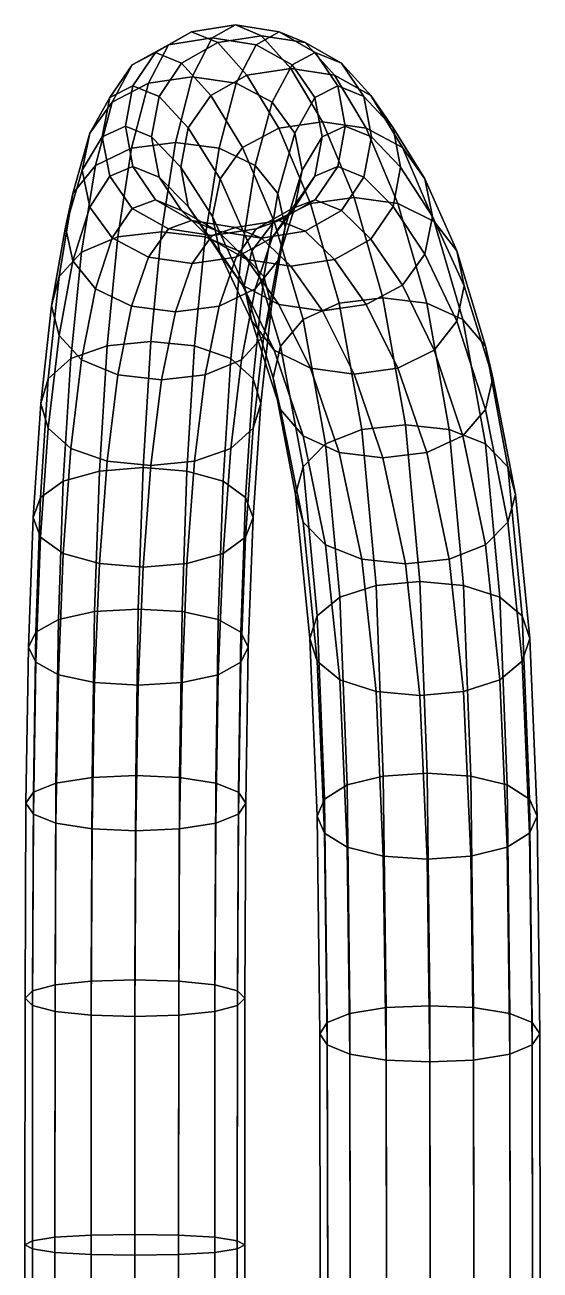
# Model space of a CAD drawing. Extents: x -10606 to 81047, y -69897 to 84397.
# Drawn here: x -3713 to 6756, y 59078 to 84397 of the extents above; entities that cross this region are included whole.
import ezdxf

# ---------------------------------------------------------------- set-up
doc = ezdxf.new("R2010")
doc.units = 0

msp = doc.modelspace()

# ---------------------------------------------------------------- linework, layer by layer
for points in [[(-794.552002, 83994.632813, 28242.183594), (-325.802032, 84256.90625, 24806.632813), (562.869812, 84397.296875, 24810.777344), (94.119827, 84131.554688, 28269.068359)], [(-325.802032, 84256.90625, 24806.632813), (205.447952, 84037.71875, 21376.818359), (1094.119751, 84177.992188, 21358.835938), (562.869812, 84397.296875, 24810.777344)], [(94.119827, 84131.554688, 28269.068359), (562.869812, 84397.296875, 24810.777344), (1451.541626, 84256.90625, 24806.632813), (982.791687, 83994.632813, 28242.183594)], [(562.869812, 84397.296875, 24810.777344), (1094.119751, 84177.992188, 21358.835938), (1982.791626, 84037.71875, 21376.818359), (1451.541626, 84256.90625, 24806.632813)], [(-1530.880127, 83583.882813, 28161.527344), (-1062.130127, 83835.734375, 24794.195313), (-325.802032, 84256.90625, 24806.632813), (-794.552002, 83994.632813, 28242.183594)], [(-1200.802002, 83212.445313, 31583.992188), (-794.552002, 83994.632813, 28242.183594), (94.119827, 84131.554688, 28269.068359), (-312.130188, 83341.8125, 31633.558594)], [(-1062.130127, 83835.734375, 24794.195313), (-530.880127, 83616.898438, 21430.769531), (205.447952, 84037.71875, 21376.818359), (-325.802032, 84256.90625, 24806.632813)], [(-312.130188, 83341.8125, 31633.558594), (94.119827, 84131.554688, 28269.068359), (982.791687, 83994.632813, 28242.183594), (576.541687, 83212.453125, 31583.992188)], [(205.447952, 84037.71875, 21376.818359), (799.197937, 83375.53125, 18052.216797), (1687.869751, 83512.578125, 18013.386719), (1094.119751, 84177.992188, 21358.835938)], [(982.791687, 83994.632813, 28242.183594), (1451.541626, 84256.90625, 24806.632813), (2187.869873, 83835.734375, 24794.195313), (1719.119873, 83583.882813, 28161.527344)], [(1094.119751, 84177.992188, 21358.835938), (1687.869751, 83512.578125, 18013.386719), (2576.541504, 83375.53125, 18052.216797), (1982.791626, 84037.71875, 21376.818359)], [(1451.541626, 84256.90625, 24806.632813), (1982.791626, 84037.71875, 21376.818359), (2719.119629, 83616.898438, 21430.769531), (2187.869873, 83835.734375, 24794.195313)], [(-1987.911377, 82922.117188, 28031.582031), (-1519.161377, 83157.179688, 24774.158203), (-1062.130127, 83835.734375, 24794.195313), (-1530.880127, 83583.882813, 28161.527344)], [(-1937.130127, 82824.34375, 31435.296875), (-1530.880127, 83583.882813, 28161.527344), (-794.552002, 83994.632813, 28242.183594), (-1200.802002, 83212.445313, 31583.992188)], [(-1519.161377, 83157.179688, 24774.158203), (-987.911438, 82938.90625, 21517.6875), (-530.880127, 83616.898438, 21430.769531), (-1062.130127, 83835.734375, 24794.195313)], [(-530.880127, 83616.898438, 21430.769531), (62.869843, 82964.375, 18168.708984), (799.197937, 83375.53125, 18052.216797), (205.447952, 84037.71875, 21376.818359)], [(576.541687, 83212.453125, 31583.992188), (982.791687, 83994.632813, 28242.183594), (1719.119873, 83583.882813, 28161.527344), (1312.869873, 82824.351563, 31435.296875)], [(2176.151123, 82922.117188, 28031.582031), (1719.119873, 83583.882813, 28161.527344), (2187.869873, 83835.734375, 24794.195313), (2644.901123, 83157.179688, 24774.158203)], [(1982.791626, 84037.71875, 21376.818359), (2576.541504, 83375.53125, 18052.216797), (3312.869629, 82964.375, 18168.708984), (2719.119629, 83616.898438, 21430.769531)], [(2644.901123, 83157.179688, 24774.158203), (2187.869873, 83835.734375, 24794.195313), (2719.119629, 83616.898438, 21430.769531), (3176.150879, 82938.90625, 21517.6875)], [(-2394.161377, 82199.070313, 31195.732422), (-1987.911377, 82922.117188, 28031.582031), (-1530.880127, 83583.882813, 28161.527344), (-1937.130127, 82824.34375, 31435.296875)], [(-987.911438, 82938.90625, 21517.6875), (-394.161438, 82301.960938, 18356.386719), (62.869843, 82964.375, 18168.708984), (-530.880127, 83616.898438, 21430.769531)], [(1769.901123, 82199.078125, 31195.732422), (1312.869873, 82824.351563, 31435.296875), (1719.119873, 83583.882813, 28161.527344), (2176.151123, 82922.117188, 28031.582031)], [(3176.150879, 82938.90625, 21517.6875), (2719.119629, 83616.898438, 21430.769531), (3312.869629, 82964.375, 18168.708984), (3769.900879, 82301.960938, 18356.386719)], [(-1544.552002, 81890.804688, 34738.515625), (-1200.802002, 83212.445313, 31583.992188), (-312.130188, 83341.8125, 31633.558594), (-655.880188, 82008.375, 34809.996094)], [(-655.880188, 82008.375, 34809.996094), (-312.130188, 83341.8125, 31633.558594), (576.541687, 83212.453125, 31583.992188), (232.791656, 81890.8125, 34738.519531)], [(62.869843, 82964.375, 18168.708984), (708.703186, 81901.421875, 15088.492188), (1445.03125, 82294.75, 14914.916992), (799.197937, 83375.53125, 18052.216797)], [(799.197937, 83375.53125, 18052.216797), (1445.03125, 82294.75, 14914.916992), (2333.703125, 82425.859375, 14857.058594), (1687.869751, 83512.578125, 18013.386719)], [(1687.869751, 83512.578125, 18013.386719), (2333.703125, 82425.859375, 14857.058594), (3222.375, 82294.75, 14914.916992), (2576.541504, 83375.53125, 18052.216797)], [(2576.541504, 83375.53125, 18052.216797), (3222.375, 82294.75, 14914.916992), (3958.703125, 81901.421875, 15088.492188), (3312.869629, 82964.375, 18168.708984)], [(-2280.880127, 81538.09375, 34524.085938), (-1937.130127, 82824.34375, 31435.296875), (-1200.802002, 83212.445313, 31583.992188), (-1544.552002, 81890.804688, 34738.515625)], [(-2140.255127, 82123.429688, 27874.751953), (-1671.505127, 82338.226563, 24749.976563), (-1519.161377, 83157.179688, 24774.158203), (-1987.911377, 82922.117188, 28031.582031)], [(-1671.505127, 82338.226563, 24749.976563), (-1140.255127, 82120.640625, 21622.587891), (-987.911438, 82938.90625, 21517.6875), (-1519.161377, 83157.179688, 24774.158203)], [(232.791656, 81890.8125, 34738.519531), (576.541687, 83212.453125, 31583.992188), (1312.869873, 82824.351563, 31435.296875), (969.119812, 81538.101563, 34524.085938)], [(2328.494873, 82123.429688, 27874.751953), (2176.151123, 82922.117188, 28031.582031), (2644.901123, 83157.179688, 24774.158203), (2797.244873, 82338.226563, 24749.976563)], [(2797.244873, 82338.226563, 24749.976563), (2644.901123, 83157.179688, 24774.158203), (3176.150879, 82938.90625, 21517.6875), (3328.494629, 82120.648438, 21622.587891)], [(-2737.911377, 80969.84375, 34178.613281), (-2394.161377, 82199.070313, 31195.732422), (-1937.130127, 82824.34375, 31435.296875), (-2280.880127, 81538.09375, 34524.085938)], [(-2546.505127, 81444.4375, 30906.603516), (-2140.255127, 82123.429688, 27874.751953), (-1987.911377, 82922.117188, 28031.582031), (-2394.161377, 82199.070313, 31195.732422)], [(-1140.255127, 82120.640625, 21622.587891), (-546.505188, 81502.492188, 18582.894531), (-394.161438, 82301.960938, 18356.386719), (-987.911438, 82938.90625, 21517.6875)], [(-394.161438, 82301.960938, 18356.386719), (251.671906, 81267.734375, 15368.138672), (708.703186, 81901.421875, 15088.492188), (62.869843, 82964.375, 18168.708984)], [(1426.151123, 80969.851563, 34178.613281), (969.119812, 81538.101563, 34524.085938), (1312.869873, 82824.351563, 31435.296875), (1769.901123, 82199.078125, 31195.732422)], [(1922.244873, 81444.4375, 30906.603516), (1769.901123, 82199.078125, 31195.732422), (2176.151123, 82922.117188, 28031.582031), (2328.494873, 82123.429688, 27874.751953)], [(3328.494629, 82120.648438, 21622.587891), (3176.150879, 82938.90625, 21517.6875), (3769.900879, 82301.960938, 18356.386719), (3922.244629, 81502.492188, 18582.894531)], [(3769.900879, 82301.960938, 18356.386719), (3312.869629, 82964.375, 18168.708984), (3958.703125, 81901.421875, 15088.492188), (4415.734375, 81267.734375, 15368.138672)], [(-1987.911377, 81324.75, 27717.919922), (-1519.161377, 81519.28125, 24725.792969), (-1671.505127, 82338.226563, 24749.976563), (-2140.255127, 82123.429688, 27874.751953)], [(-1519.161377, 81519.28125, 24725.792969), (-987.911438, 81302.382813, 21727.490234), (-1140.255127, 82120.640625, 21622.587891), (-1671.505127, 82338.226563, 24749.976563)], [(-546.505188, 81502.492188, 18582.894531), (99.328156, 80502.9375, 15705.643555), (251.671906, 81267.734375, 15368.138672), (-394.161438, 82301.960938, 18356.386719)], [(708.703186, 81901.421875, 15088.492188), (1354.536499, 80396.429688, 12202.636719), (2090.864502, 80763.710938, 11977.444336), (1445.03125, 82294.75, 14914.916992)], [(1445.03125, 82294.75, 14914.916992), (2090.864502, 80763.710938, 11977.444336), (2979.536377, 80886.140625, 11902.379883), (2333.703125, 82425.859375, 14857.058594)], [(2176.151123, 81324.75, 27717.919922), (2328.494873, 82123.429688, 27874.751953), (2797.244873, 82338.226563, 24749.976563), (2644.901123, 81519.28125, 24725.792969)], [(2333.703125, 82425.859375, 14857.058594), (2979.536377, 80886.140625, 11902.379883), (3868.208252, 80763.710938, 11977.444336), (3222.375, 82294.75, 14914.916992)], [(2644.901123, 81519.28125, 24725.792969), (2797.244873, 82338.226563, 24749.976563), (3328.494629, 82120.648438, 21622.587891), (3176.150879, 81302.382813, 21727.490234)], [(3222.375, 82294.75, 14914.916992), (3868.208252, 80763.710938, 11977.444336), (4604.536621, 80396.429688, 12202.636719), (3958.703125, 81901.421875, 15088.492188)], [(3922.244629, 81502.492188, 18582.894531), (3769.900879, 82301.960938, 18356.386719), (4415.734375, 81267.734375, 15368.138672), (4568.078125, 80502.9375, 15705.643555)], [(-2890.255127, 80284.023438, 33761.664063), (-2546.505127, 81444.4375, 30906.603516), (-2394.161377, 82199.070313, 31195.732422), (-2737.911377, 80969.84375, 34178.613281)], [(-2394.161377, 80689.804688, 30617.474609), (-1987.911377, 81324.75, 27717.919922), (-2140.255127, 82123.429688, 27874.751953), (-2546.505127, 81444.4375, 30906.603516)], [(-987.911438, 81302.382813, 21727.490234), (-394.161438, 80703.03125, 18809.404297), (-546.505188, 81502.492188, 18582.894531), (-1140.255127, 82120.640625, 21622.587891)], [(1578.494751, 80284.03125, 33761.664063), (1426.151123, 80969.851563, 34178.613281), (1769.901123, 82199.078125, 31195.732422), (1922.244873, 81444.4375, 30906.603516)], [(1769.901123, 80689.804688, 30617.474609), (1922.244873, 81444.4375, 30906.603516), (2328.494873, 82123.429688, 27874.751953), (2176.151123, 81324.75, 27717.919922)], [(3176.150879, 81302.382813, 21727.490234), (3328.494629, 82120.648438, 21622.587891), (3922.244629, 81502.492188, 18582.894531), (3769.900879, 80703.03125, 18809.404297)], [(-2562.130127, 79777.960938, 37360.640625), (-2280.880127, 81538.09375, 34524.085938), (-1544.552002, 81890.804688, 34738.515625), (-1825.802124, 80085.828125, 37635.9375)], [(-1825.802124, 80085.828125, 37635.9375), (-1544.552002, 81890.804688, 34738.515625), (-655.880188, 82008.375, 34809.996094), (-937.130249, 80188.453125, 37727.703125)], [(-937.130249, 80188.453125, 37727.703125), (-655.880188, 82008.375, 34809.996094), (232.791656, 81890.8125, 34738.519531), (-48.458355, 80085.828125, 37635.9375)], [(-48.458355, 80085.828125, 37635.9375), (232.791656, 81890.8125, 34738.519531), (969.119812, 81538.101563, 34524.085938), (687.869812, 79777.96875, 37360.640625)], [(251.671906, 81267.734375, 15368.138672), (897.505249, 79804.695313, 12565.447266), (1354.536499, 80396.429688, 12202.636719), (708.703186, 81901.421875, 15088.492188)], [(4415.734375, 81267.734375, 15368.138672), (3958.703125, 81901.421875, 15088.492188), (4604.536621, 80396.429688, 12202.636719), (5061.567871, 79804.695313, 12565.447266)], [(-3019.161377, 79281.960938, 36917.105469), (-2737.911377, 80969.84375, 34178.613281), (-2280.880127, 81538.09375, 34524.085938), (-2562.130127, 79777.960938, 37360.640625)], [(1144.901001, 79281.96875, 36917.105469), (687.869812, 79777.96875, 37360.640625), (969.119812, 81538.101563, 34524.085938), (1426.151123, 80969.851563, 34178.613281)], [(-2737.911377, 79598.210938, 33344.714844), (-2394.161377, 80689.804688, 30617.474609), (-2546.505127, 81444.4375, 30906.603516), (-2890.255127, 80284.023438, 33761.664063)], [(-1937.130127, 80064.53125, 30377.910156), (-1530.880127, 80662.984375, 27587.974609), (-1987.911377, 81324.75, 27717.919922), (-2394.161377, 80689.804688, 30617.474609)], [(-1530.880127, 80662.984375, 27587.974609), (-1062.130127, 80840.726563, 24705.757813), (-1519.161377, 81519.28125, 24725.792969), (-1987.911377, 81324.75, 27717.919922)], [(-1062.130127, 80840.726563, 24705.757813), (-530.880127, 80624.390625, 21814.408203), (-987.911438, 81302.382813, 21727.490234), (-1519.161377, 81519.28125, 24725.792969)], [(-530.880127, 80624.390625, 21814.408203), (62.869843, 80040.617188, 18997.082031), (-394.161438, 80703.03125, 18809.404297), (-987.911438, 81302.382813, 21727.490234)], [(-394.161438, 80703.03125, 18809.404297), (251.671906, 79738.140625, 16043.148438), (99.328156, 80502.9375, 15705.643555), (-546.505188, 81502.492188, 18582.894531)], [(1312.869751, 80064.53125, 30377.910156), (1769.901123, 80689.804688, 30617.474609), (2176.151123, 81324.75, 27717.919922), (1719.119751, 80662.984375, 27587.974609)], [(1426.151001, 79598.210938, 33344.710938), (1578.494751, 80284.03125, 33761.664063), (1922.244873, 81444.4375, 30906.603516), (1769.901123, 80689.804688, 30617.474609)], [(1719.119751, 80662.984375, 27587.974609), (2176.151123, 81324.75, 27717.919922), (2644.901123, 81519.28125, 24725.792969), (2187.869873, 80840.726563, 24705.757813)], [(2187.869873, 80840.726563, 24705.757813), (2644.901123, 81519.28125, 24725.792969), (3176.150879, 81302.382813, 21727.490234), (2719.119629, 80624.390625, 21814.408203)], [(2719.119629, 80624.390625, 21814.408203), (3176.150879, 81302.382813, 21727.490234), (3769.900879, 80703.03125, 18809.404297), (3312.869629, 80040.617188, 18997.082031)], [(3769.900879, 80703.03125, 18809.404297), (3922.244629, 81502.492188, 18582.894531), (4568.078125, 80502.9375, 15705.643555), (4415.734375, 79738.140625, 16043.148438)], [(99.328156, 80502.9375, 15705.643555), (745.161499, 79090.53125, 13003.321289), (897.505249, 79804.695313, 12565.447266), (251.671906, 81267.734375, 15368.138672)], [(4568.078125, 80502.9375, 15705.643555), (4415.734375, 81267.734375, 15368.138672), (5061.567871, 79804.695313, 12565.447266), (5213.911621, 79090.53125, 13003.321289)], [(-3171.505127, 78683.34375, 36381.804688), (-2890.255127, 80284.023438, 33761.664063), (-2737.911377, 80969.84375, 34178.613281), (-3019.161377, 79281.960938, 36917.105469)], [(-1530.880127, 80662.984375, 27587.974609), (-794.552002, 80252.226563, 27507.318359), (-325.802032, 80419.554688, 24693.320313), (-1062.130127, 80840.726563, 24705.757813)], [(-1062.130127, 80840.726563, 24705.757813), (-325.802032, 80419.554688, 24693.320313), (205.447952, 80203.570313, 21868.357422), (-530.880127, 80624.390625, 21814.408203)], [(982.791626, 80252.226563, 27507.318359), (1719.119751, 80662.984375, 27587.974609), (2187.869873, 80840.726563, 24705.757813), (1451.541626, 80419.554688, 24693.320313)], [(1297.244751, 78683.34375, 36381.804688), (1144.901001, 79281.96875, 36917.105469), (1426.151123, 80969.851563, 34178.613281), (1578.494751, 80284.03125, 33761.664063)], [(1451.541626, 80419.554688, 24693.320313), (2187.869873, 80840.726563, 24705.757813), (2719.119629, 80624.390625, 21814.408203), (1982.791626, 80203.570313, 21868.357422)], [(2090.864502, 80763.710938, 11977.444336), (2674.197998, 78736.695313, 9234.935547), (3562.869873, 78847.585938, 9144.356445), (2979.536377, 80886.140625, 11902.379883)], [(2979.536377, 80886.140625, 11902.379883), (3562.869873, 78847.585938, 9144.356445), (4451.541504, 78736.695313, 9234.935547), (3868.208252, 80763.710938, 11977.444336)], [(-2280.880127, 79029.960938, 32999.238281), (-1937.130127, 80064.53125, 30377.910156), (-2394.161377, 80689.804688, 30617.474609), (-2737.911377, 79598.210938, 33344.714844)], [(-1937.130127, 80064.53125, 30377.910156), (-1200.802002, 79676.429688, 30229.214844), (-794.552002, 80252.226563, 27507.318359), (-1530.880127, 80662.984375, 27587.974609)], [(-530.880127, 80624.390625, 21814.408203), (205.447952, 80203.570313, 21868.357422), (799.197937, 79629.46875, 19113.574219), (62.869843, 80040.617188, 18997.082031)], [(62.869843, 80040.617188, 18997.082031), (708.703186, 79104.453125, 16322.794922), (251.671906, 79738.140625, 16043.148438), (-394.161438, 80703.03125, 18809.404297)], [(576.541626, 79676.429688, 30229.214844), (1312.869751, 80064.53125, 30377.910156), (1719.119751, 80662.984375, 27587.974609), (982.791626, 80252.226563, 27507.318359)], [(969.119751, 79029.960938, 32999.238281), (1426.151001, 79598.210938, 33344.710938), (1769.901123, 80689.804688, 30617.474609), (1312.869751, 80064.53125, 30377.910156)], [(1354.536499, 80396.429688, 12202.636719), (1937.869751, 78404.015625, 9506.674805), (2674.197998, 78736.695313, 9234.935547), (2090.864502, 80763.710938, 11977.444336)], [(1982.791626, 80203.570313, 21868.357422), (2719.119629, 80624.390625, 21814.408203), (3312.869629, 80040.617188, 18997.082031), (2576.541504, 79629.46875, 19113.574219)], [(3312.869629, 80040.617188, 18997.082031), (3769.900879, 80703.03125, 18809.404297), (4415.734375, 79738.140625, 16043.148438), (3958.703125, 79104.453125, 16322.794922)], [(3868.208252, 80763.710938, 11977.444336), (4451.541504, 78736.695313, 9234.935547), (5187.869629, 78404.023438, 9506.674805), (4604.536621, 80396.429688, 12202.636719)], [(-3019.161377, 78084.71875, 35846.503906), (-2737.911377, 79598.210938, 33344.714844), (-2890.255127, 80284.023438, 33761.664063), (-3171.505127, 78683.34375, 36381.804688)], [(-794.552002, 80252.226563, 27507.318359), (94.119812, 80115.3125, 27480.433594), (562.869812, 80279.164063, 24689.173828), (-325.802032, 80419.554688, 24693.320313)], [(-325.802032, 80419.554688, 24693.320313), (562.869812, 80279.164063, 24689.173828), (1094.119751, 80063.296875, 21886.341797), (205.447952, 80203.570313, 21868.357422)], [(94.119812, 80115.3125, 27480.433594), (982.791626, 80252.226563, 27507.318359), (1451.541626, 80419.554688, 24693.320313), (562.869812, 80279.164063, 24689.173828)], [(251.671906, 79738.140625, 16043.148438), (897.505249, 78376.367188, 13441.196289), (745.161499, 79090.53125, 13003.321289), (99.328156, 80502.9375, 15705.643555)], [(562.869812, 80279.164063, 24689.173828), (1451.541626, 80419.554688, 24693.320313), (1982.791626, 80203.570313, 21868.357422), (1094.119751, 80063.296875, 21886.341797)], [(897.505249, 79804.695313, 12565.447266), (1480.838501, 77868.039063, 9944.476563), (1937.869751, 78404.015625, 9506.674805), (1354.536499, 80396.429688, 12202.636719)], [(1144.901001, 78084.71875, 35846.503906), (1297.244751, 78683.34375, 36381.804688), (1578.494751, 80284.03125, 33761.664063), (1426.151001, 79598.210938, 33344.710938)], [(4415.734375, 79738.140625, 16043.148438), (4568.078125, 80502.9375, 15705.643555), (5213.911621, 79090.53125, 13003.321289), (5061.567871, 78376.367188, 13441.196289)], [(5061.567871, 79804.695313, 12565.447266), (4604.536621, 80396.429688, 12202.636719), (5187.869629, 78404.023438, 9506.674805), (5644.900879, 77868.046875, 9944.475586)], [(-2780.880371, 77614.742188, 39883.75), (-2562.130127, 79777.960938, 37360.640625), (-1825.802124, 80085.828125, 37635.9375), (-2044.552124, 77872.546875, 40212.367188)], [(-2280.880127, 79029.960938, 32999.238281), (-1544.552002, 78677.25, 32784.808594), (-1200.802002, 79676.429688, 30229.214844), (-1937.130127, 80064.53125, 30377.910156)], [(-2044.552124, 77872.546875, 40212.367188), (-1825.802124, 80085.828125, 37635.9375), (-937.130249, 80188.453125, 37727.703125), (-1155.880249, 77958.484375, 40321.90625)], [(-1200.802002, 79676.429688, 30229.214844), (-312.130188, 79547.0625, 30179.648438), (94.119812, 80115.3125, 27480.433594), (-794.552002, 80252.226563, 27507.318359)], [(-1155.880249, 77958.484375, 40321.90625), (-937.130249, 80188.453125, 37727.703125), (-48.458355, 80085.828125, 37635.9375), (-267.208374, 77872.546875, 40212.367188)], [(-312.130188, 79547.0625, 30179.648438), (576.541626, 79676.429688, 30229.214844), (982.791626, 80252.226563, 27507.318359), (94.119812, 80115.3125, 27480.433594)], [(-267.208374, 77872.546875, 40212.367188), (-48.458355, 80085.828125, 37635.9375), (687.869812, 79777.96875, 37360.640625), (469.119812, 77614.742188, 39883.75)], [(62.869843, 80040.617188, 18997.082031), (799.197937, 79629.46875, 19113.574219), (1445.03125, 78711.125, 16496.369141), (708.703186, 79104.453125, 16322.794922)], [(205.447952, 80203.570313, 21868.357422), (1094.119751, 80063.296875, 21886.341797), (1687.869751, 79492.414063, 19152.404297), (799.197937, 79629.46875, 19113.574219)], [(232.791626, 78677.25, 32784.808594), (969.119751, 79029.960938, 32999.238281), (1312.869751, 80064.53125, 30377.910156), (576.541626, 79676.429688, 30229.214844)], [(1094.119751, 80063.296875, 21886.341797), (1982.791626, 80203.570313, 21868.357422), (2576.541504, 79629.46875, 19113.574219), (1687.869751, 79492.414063, 19152.404297)], [(2576.541504, 79629.46875, 19113.574219), (3312.869629, 80040.617188, 18997.082031), (3958.703125, 79104.453125, 16322.794922), (3222.375, 78711.125, 16496.369141)], [(-3237.911621, 77199.398438, 39354.3125), (-3019.161377, 79281.960938, 36917.105469), (-2562.130127, 79777.960938, 37360.640625), (-2780.880371, 77614.742188, 39883.75)], [(926.151062, 77199.398438, 39354.3125), (469.119812, 77614.742188, 39883.75), (687.869812, 79777.96875, 37360.640625), (1144.901001, 79281.96875, 36917.105469)], [(745.161499, 79090.53125, 13003.321289), (1328.494751, 77221.171875, 10472.857422), (1480.838501, 77868.039063, 9944.476563), (897.505249, 79804.695313, 12565.447266)], [(5213.911621, 79090.53125, 13003.321289), (5061.567871, 79804.695313, 12565.447266), (5644.900879, 77868.046875, 9944.475586), (5797.244629, 77221.171875, 10472.857422)], [(-2562.130127, 77588.71875, 35402.96875), (-2280.880127, 79029.960938, 32999.238281), (-2737.911377, 79598.210938, 33344.714844), (-3019.161377, 78084.71875, 35846.503906)], [(-1544.552002, 78677.25, 32784.808594), (-655.880188, 78559.679688, 32713.330078), (-312.130188, 79547.0625, 30179.648438), (-1200.802002, 79676.429688, 30229.214844)], [(-655.880188, 78559.679688, 32713.330078), (232.791626, 78677.25, 32784.808594), (576.541626, 79676.429688, 30229.214844), (-312.130188, 79547.0625, 30179.648438)], [(708.703186, 79104.453125, 16322.794922), (1354.536499, 77784.632813, 13804.006836), (897.505249, 78376.367188, 13441.196289), (251.671906, 79738.140625, 16043.148438)], [(687.869751, 77588.71875, 35402.96875), (1144.901001, 78084.71875, 35846.503906), (1426.151001, 79598.210938, 33344.710938), (969.119751, 79029.960938, 32999.238281)], [(799.197937, 79629.46875, 19113.574219), (1687.869751, 79492.414063, 19152.404297), (2333.703125, 78580.015625, 16554.226563), (1445.03125, 78711.125, 16496.369141)], [(1687.869751, 79492.414063, 19152.404297), (2576.541504, 79629.46875, 19113.574219), (3222.375, 78711.125, 16496.369141), (2333.703125, 78580.015625, 16554.226563)], [(3958.703125, 79104.453125, 16322.794922), (4415.734375, 79738.140625, 16043.148438), (5061.567871, 78376.367188, 13441.196289), (4604.536621, 77784.632813, 13804.006836)], [(-3390.255371, 76698.109375, 38715.335938), (-3171.505127, 78683.34375, 36381.804688), (-3019.161377, 79281.960938, 36917.105469), (-3237.911621, 77199.398438, 39354.3125)], [(1078.494873, 76698.117188, 38715.335938), (926.151062, 77199.398438, 39354.3125), (1144.901001, 79281.96875, 36917.105469), (1297.244751, 78683.34375, 36381.804688)], [(-2562.130127, 77588.71875, 35402.96875), (-1825.802124, 77280.851563, 35127.667969), (-1544.552002, 78677.25, 32784.808594), (-2280.880127, 79029.960938, 32999.238281)], [(-48.458363, 77280.859375, 35127.667969), (687.869751, 77588.71875, 35402.96875), (969.119751, 79029.960938, 32999.238281), (232.791626, 78677.25, 32784.808594)], [(708.703186, 79104.453125, 16322.794922), (1445.03125, 78711.125, 16496.369141), (2090.864502, 77417.351563, 14029.199219), (1354.536499, 77784.632813, 13804.006836)], [(897.505249, 78376.367188, 13441.196289), (1480.838501, 76574.304688, 11001.238281), (1328.494751, 77221.171875, 10472.857422), (745.161499, 79090.53125, 13003.321289)], [(3222.375, 78711.125, 16496.369141), (3958.703125, 79104.453125, 16322.794922), (4604.536621, 77784.632813, 13804.006836), (3868.208252, 77417.351563, 14029.199219)], [(5061.567871, 78376.367188, 13441.196289), (5213.911621, 79090.53125, 13003.321289), (5797.244629, 77221.171875, 10472.857422), (5644.900879, 76574.304688, 11001.238281)], [(2674.197998, 78736.695313, 9234.935547), (3132.53125, 76167.984375, 6682.529785), (4021.203125, 76264.367188, 6577.994629), (3562.869873, 78847.585938, 9144.356445)], [(3562.869873, 78847.585938, 9144.356445), (4021.203125, 76264.367188, 6577.994629), (4909.875, 76167.984375, 6682.529785), (4451.541504, 78736.695313, 9234.935547)], [(-3237.911621, 76196.828125, 38076.363281), (-3019.161377, 78084.71875, 35846.503906), (-3171.505127, 78683.34375, 36381.804688), (-3390.255371, 76698.109375, 38715.335938)], [(-1825.802124, 77280.851563, 35127.667969), (-937.130188, 77178.234375, 35035.902344), (-655.880188, 78559.679688, 32713.330078), (-1544.552002, 78677.25, 32784.808594)], [(-937.130188, 77178.234375, 35035.902344), (-48.458363, 77280.859375, 35127.667969), (232.791626, 78677.25, 32784.808594), (-655.880188, 78559.679688, 32713.330078)], [(926.151062, 76196.835938, 38076.363281), (1078.494873, 76698.117188, 38715.335938), (1297.244751, 78683.34375, 36381.804688), (1144.901001, 78084.71875, 35846.503906)], [(1445.03125, 78711.125, 16496.369141), (2333.703125, 78580.015625, 16554.226563), (2979.536377, 77294.921875, 14104.263672), (2090.864502, 77417.351563, 14029.199219)], [(1937.869751, 78404.015625, 9506.674805), (2396.203125, 75878.835938, 6996.135254), (3132.53125, 76167.984375, 6682.529785), (2674.197998, 78736.695313, 9234.935547)], [(2333.703125, 78580.015625, 16554.226563), (3222.375, 78711.125, 16496.369141), (3868.208252, 77417.351563, 14029.199219), (2979.536377, 77294.921875, 14104.263672)], [(4451.541504, 78736.695313, 9234.935547), (4909.875, 76167.984375, 6682.529785), (5646.203125, 75878.84375, 6996.135254), (5187.869629, 78404.023438, 9506.674805)], [(1354.536499, 77784.632813, 13804.006836), (1937.869751, 76038.328125, 11439.040039), (1480.838501, 76574.304688, 11001.238281), (897.505249, 78376.367188, 13441.196289)], [(1480.838501, 77868.039063, 9944.476563), (1939.171875, 75412.992188, 7501.388672), (2396.203125, 75878.835938, 6996.135254), (1937.869751, 78404.015625, 9506.674805)], [(4604.536621, 77784.632813, 13804.006836), (5061.567871, 78376.367188, 13441.196289), (5644.900879, 76574.304688, 11001.238281), (5187.869629, 76038.328125, 11439.040039)], [(5644.900879, 77868.046875, 9944.475586), (5187.869629, 78404.023438, 9506.674805), (5646.203125, 75878.84375, 6996.135254), (6103.234375, 75413, 7501.388672)], [(-2780.880371, 75781.484375, 37546.925781), (-2562.130127, 77588.71875, 35402.96875), (-3019.161377, 78084.71875, 35846.503906), (-3237.911621, 76196.828125, 38076.363281)], [(469.119781, 75781.484375, 37546.925781), (926.151062, 76196.835938, 38076.363281), (1144.901001, 78084.71875, 35846.503906), (687.869751, 77588.71875, 35402.96875)], [(-2937.130371, 75119.234375, 42032.203125), (-2780.880371, 77614.742188, 39883.75), (-2044.552124, 77872.546875, 40212.367188), (-2200.802246, 75326, 42403.914063)], [(-2200.802246, 75326, 42403.914063), (-2044.552124, 77872.546875, 40212.367188), (-1155.880249, 77958.484375, 40321.90625), (-1312.130249, 75394.921875, 42527.820313)], [(-1312.130249, 75394.921875, 42527.820313), (-1155.880249, 77958.484375, 40321.90625), (-267.208374, 77872.546875, 40212.367188), (-423.458374, 75326, 42403.917969)], [(-423.458374, 75326, 42403.917969), (-267.208374, 77872.546875, 40212.367188), (469.119812, 77614.742188, 39883.75), (312.869812, 75119.234375, 42032.207031)], [(1328.494751, 77221.171875, 10472.857422), (1786.828125, 74850.765625, 8111.176758), (1939.171875, 75412.992188, 7501.388672), (1480.838501, 77868.039063, 9944.476563)], [(1354.536499, 77784.632813, 13804.006836), (2090.864502, 77417.351563, 14029.199219), (2674.197998, 75705.65625, 11710.779297), (1937.869751, 76038.328125, 11439.040039)], [(3868.208252, 77417.351563, 14029.199219), (4604.536621, 77784.632813, 13804.006836), (5187.869629, 76038.328125, 11439.040039), (4451.541504, 75705.65625, 11710.779297)], [(5797.244629, 77221.171875, 10472.857422), (5644.900879, 77868.046875, 9944.475586), (6103.234375, 75413, 7501.388672), (6255.578125, 74850.773438, 8111.176758)], [(-3394.161621, 74786.117188, 41433.339844), (-3237.911621, 77199.398438, 39354.3125), (-2780.880371, 77614.742188, 39883.75), (-2937.130371, 75119.234375, 42032.203125)], [(-2780.880371, 75781.484375, 37546.925781), (-2044.552124, 75523.679688, 37218.308594), (-1825.802124, 77280.851563, 35127.667969), (-2562.130127, 77588.71875, 35402.96875)], [(-267.208344, 75523.679688, 37218.308594), (469.119781, 75781.484375, 37546.925781), (687.869751, 77588.71875, 35402.96875), (-48.458363, 77280.859375, 35127.667969)], [(769.901123, 74786.117188, 41433.34375), (312.869812, 75119.234375, 42032.207031), (469.119812, 77614.742188, 39883.75), (926.151062, 77199.398438, 39354.3125)], [(-2044.552124, 75523.679688, 37218.308594), (-1155.880249, 75437.75, 37108.769531), (-937.130188, 77178.234375, 35035.902344), (-1825.802124, 77280.851563, 35127.667969)], [(-1155.880249, 75437.75, 37108.769531), (-267.208344, 75523.679688, 37218.308594), (-48.458363, 77280.859375, 35127.667969), (-937.130188, 77178.234375, 35035.902344)], [(2090.864502, 77417.351563, 14029.199219), (2979.536377, 77294.921875, 14104.263672), (3562.869873, 75594.765625, 11801.358398), (2674.197998, 75705.65625, 11710.779297)], [(2979.536377, 77294.921875, 14104.263672), (3868.208252, 77417.351563, 14029.199219), (4451.541504, 75705.65625, 11710.779297), (3562.869873, 75594.765625, 11801.358398)], [(-3546.505371, 74384.078125, 40710.574219), (-3390.255371, 76698.109375, 38715.335938), (-3237.911621, 77199.398438, 39354.3125), (-3394.161621, 74786.117188, 41433.339844)], [(922.244873, 74384.078125, 40710.578125), (769.901123, 74786.117188, 41433.34375), (926.151062, 77199.398438, 39354.3125), (1078.494873, 76698.117188, 38715.335938)], [(1480.838501, 76574.304688, 11001.238281), (1939.171875, 74288.539063, 8720.964844), (1786.828125, 74850.765625, 8111.176758), (1328.494751, 77221.171875, 10472.857422)], [(5644.900879, 76574.304688, 11001.238281), (5797.244629, 77221.171875, 10472.857422), (6255.578125, 74850.773438, 8111.176758), (6103.234375, 74288.546875, 8720.964844)], [(-3394.161621, 73982.039063, 39987.808594), (-3237.911621, 76196.828125, 38076.363281), (-3390.255371, 76698.109375, 38715.335938), (-3546.505371, 74384.078125, 40710.574219)], [(769.901062, 73982.039063, 39987.808594), (922.244873, 74384.078125, 40710.578125), (1078.494873, 76698.117188, 38715.335938), (926.151062, 76196.835938, 38076.363281)], [(1937.869751, 76038.328125, 11439.040039), (2396.203125, 73822.695313, 9226.21875), (1939.171875, 74288.539063, 8720.964844), (1480.838501, 76574.304688, 11001.238281)], [(5187.869629, 76038.328125, 11439.040039), (5644.900879, 76574.304688, 11001.238281), (6103.234375, 74288.546875, 8720.964844), (5646.203125, 73822.703125, 9226.21875)], [(3132.53125, 76167.984375, 6682.529785), (3421.59375, 72999.304688, 4330.888672), (4310.265625, 73078.28125, 4213.92334), (4021.203125, 76264.367188, 6577.994629)], [(4021.203125, 76264.367188, 6577.994629), (4310.265625, 73078.28125, 4213.92334), (5198.9375, 72999.3125, 4330.888672), (4909.875, 76167.984375, 6682.529785)], [(-2937.130371, 73648.929688, 39388.945313), (-2780.880371, 75781.484375, 37546.925781), (-3237.911621, 76196.828125, 38076.363281), (-3394.161621, 73982.039063, 39987.808594)], [(312.869781, 73648.929688, 39388.945313), (769.901062, 73982.039063, 39987.808594), (926.151062, 76196.835938, 38076.363281), (469.119781, 75781.484375, 37546.925781)], [(1937.869751, 76038.328125, 11439.040039), (2674.197998, 75705.65625, 11710.779297), (3132.53125, 73533.554688, 9539.824219), (2396.203125, 73822.695313, 9226.21875)], [(2396.203125, 75878.835938, 6996.135254), (2685.265625, 72762.390625, 4681.783691), (3421.59375, 72999.304688, 4330.888672), (3132.53125, 76167.984375, 6682.529785)], [(4451.541504, 75705.65625, 11710.779297), (5187.869629, 76038.328125, 11439.040039), (5646.203125, 73822.703125, 9226.21875), (4909.875, 73533.554688, 9539.824219)], [(4909.875, 76167.984375, 6682.529785), (5198.9375, 72999.3125, 4330.888672), (5935.265625, 72762.398438, 4681.783691), (5646.203125, 75878.84375, 6996.135254)], [(-2937.130371, 73648.929688, 39388.945313), (-2200.802002, 73442.164063, 39017.238281), (-2044.552124, 75523.679688, 37218.308594), (-2780.880371, 75781.484375, 37546.925781)], [(-423.458344, 73442.164063, 39017.238281), (312.869781, 73648.929688, 39388.945313), (469.119781, 75781.484375, 37546.925781), (-267.208344, 75523.679688, 37218.308594)], [(1939.171875, 75412.992188, 7501.388672), (2228.234375, 72380.695313, 5247.115234), (2685.265625, 72762.390625, 4681.783691), (2396.203125, 75878.835938, 6996.135254)], [(2674.197998, 75705.65625, 11710.779297), (3562.869873, 75594.765625, 11801.358398), (4021.203125, 73437.171875, 9644.359375), (3132.53125, 73533.554688, 9539.824219)], [(3562.869873, 75594.765625, 11801.358398), (4451.541504, 75705.65625, 11710.779297), (4909.875, 73533.554688, 9539.824219), (4021.203125, 73437.171875, 9644.359375)], [(6103.234375, 75413, 7501.388672), (5646.203125, 75878.84375, 6996.135254), (5935.265625, 72762.398438, 4681.783691), (6392.296875, 72380.703125, 5247.115234)], [(-2200.802002, 73442.164063, 39017.238281), (-1312.130249, 73373.25, 38893.335938), (-1155.880249, 75437.75, 37108.769531), (-2044.552124, 75523.679688, 37218.308594)], [(-1312.130249, 73373.25, 38893.335938), (-423.458344, 73442.164063, 39017.238281), (-267.208344, 75523.679688, 37218.308594), (-1155.880249, 75437.75, 37108.769531)], [(-3033.484375, 72307.789063, 43762.207031), (-2937.130371, 75119.234375, 42032.203125), (-2200.802246, 75326, 42403.914063), (-2297.15625, 72466.234375, 44164.96875)], [(-2297.15625, 72466.234375, 44164.96875), (-2200.802246, 75326, 42403.914063), (-1312.130249, 75394.921875, 42527.820313), (-1408.484375, 72519.046875, 44299.222656)], [(-1408.484375, 72519.046875, 44299.222656), (-1312.130249, 75394.921875, 42527.820313), (-423.458374, 75326, 42403.917969), (-519.812561, 72466.234375, 44164.96875)], [(-519.812561, 72466.234375, 44164.96875), (-423.458374, 75326, 42403.917969), (312.869812, 75119.234375, 42032.207031), (216.51561, 72307.789063, 43762.207031)], [(1786.828125, 74850.765625, 8111.176758), (2075.890625, 71920.03125, 5929.411621), (2228.234375, 72380.695313, 5247.115234), (1939.171875, 75412.992188, 7501.388672)], [(6255.578125, 74850.773438, 8111.176758), (6103.234375, 75413, 7501.388672), (6392.296875, 72380.703125, 5247.115234), (6544.640625, 71920.03125, 5929.411621)], [(-3490.515625, 72052.515625, 43113.3125), (-3394.161621, 74786.117188, 41433.339844), (-2937.130371, 75119.234375, 42032.203125), (-3033.484375, 72307.789063, 43762.207031)], [(673.546875, 72052.515625, 43113.3125), (216.51561, 72307.789063, 43762.207031), (312.869812, 75119.234375, 42032.207031), (769.901123, 74786.117188, 41433.34375)], [(-3642.859375, 71744.429688, 42330.164063), (-3546.505371, 74384.078125, 40710.574219), (-3394.161621, 74786.117188, 41433.339844), (-3490.515625, 72052.515625, 43113.3125)], [(825.890625, 71744.429688, 42330.164063), (673.546875, 72052.515625, 43113.3125), (769.901123, 74786.117188, 41433.34375), (922.244873, 74384.078125, 40710.578125)], [(1939.171875, 74288.539063, 8720.964844), (2228.234375, 71459.359375, 6611.708008), (2075.890625, 71920.03125, 5929.411621), (1786.828125, 74850.765625, 8111.176758)], [(6103.234375, 74288.546875, 8720.964844), (6255.578125, 74850.773438, 8111.176758), (6544.640625, 71920.03125, 5929.411621), (6392.296875, 71459.367188, 6611.708008)], [(-3490.515625, 71436.335938, 41547.019531), (-3394.161621, 73982.039063, 39987.808594), (-3546.505371, 74384.078125, 40710.574219), (-3642.859375, 71744.429688, 42330.164063)], [(673.546875, 71436.335938, 41547.019531), (825.890625, 71744.429688, 42330.164063), (922.244873, 74384.078125, 40710.578125), (769.901062, 73982.039063, 39987.808594)], [(2396.203125, 73822.695313, 9226.21875), (2685.265625, 71077.664063, 7177.039551), (2228.234375, 71459.359375, 6611.708008), (1939.171875, 74288.539063, 8720.964844)], [(5646.203125, 73822.703125, 9226.21875), (6103.234375, 74288.546875, 8720.964844), (6392.296875, 71459.367188, 6611.708008), (5935.265625, 71077.671875, 7177.039551)], [(-3033.484375, 71181.070313, 40898.125), (-2937.130371, 73648.929688, 39388.945313), (-3394.161621, 73982.039063, 39987.808594), (-3490.515625, 71436.335938, 41547.019531)], [(216.51561, 71181.070313, 40898.125), (673.546875, 71436.335938, 41547.019531), (769.901062, 73982.039063, 39987.808594), (312.869781, 73648.929688, 39388.945313)], [(2396.203125, 73822.695313, 9226.21875), (3132.53125, 73533.554688, 9539.824219), (3421.59375, 70840.757813, 7527.935059), (2685.265625, 71077.664063, 7177.039551)], [(4909.875, 73533.554688, 9539.824219), (5646.203125, 73822.703125, 9226.21875), (5935.265625, 71077.671875, 7177.039551), (5198.9375, 70840.757813, 7527.935059)], [(-3033.484375, 71181.070313, 40898.125), (-2297.15625, 71022.625, 40495.363281), (-2200.802002, 73442.164063, 39017.238281), (-2937.130371, 73648.929688, 39388.945313)], [(-2297.15625, 71022.625, 40495.363281), (-1408.484375, 70969.804688, 40361.109375), (-1312.130249, 73373.25, 38893.335938), (-2200.802002, 73442.164063, 39017.238281)], [(-1408.484375, 70969.804688, 40361.109375), (-519.8125, 71022.625, 40495.363281), (-423.458344, 73442.164063, 39017.238281), (-1312.130249, 73373.25, 38893.335938)], [(-519.8125, 71022.625, 40495.363281), (216.51561, 71181.070313, 40898.125), (312.869781, 73648.929688, 39388.945313), (-423.458344, 73442.164063, 39017.238281)], [(3132.53125, 73533.554688, 9539.824219), (4021.203125, 73437.171875, 9644.359375), (4310.265625, 70761.789063, 7644.900391), (3421.59375, 70840.757813, 7527.935059)], [(4021.203125, 73437.171875, 9644.359375), (4909.875, 73533.554688, 9539.824219), (5198.9375, 70840.757813, 7527.935059), (4310.265625, 70761.789063, 7644.900391)], [(2685.265625, 72762.390625, 4681.783691), (2833.703125, 68943.65625, 2635.324219), (3570.03125, 69122.171875, 2252.772217), (3421.59375, 72999.304688, 4330.888672)], [(3421.59375, 72999.304688, 4330.888672), (3570.03125, 69122.171875, 2252.772217), (4458.703125, 69181.671875, 2125.254883), (4310.265625, 73078.28125, 4213.92334)], [(4310.265625, 73078.28125, 4213.92334), (4458.703125, 69181.671875, 2125.254883), (5347.375, 69122.171875, 2252.772217), (5198.9375, 72999.3125, 4330.888672)], [(5198.9375, 72999.3125, 4330.888672), (5347.375, 69122.171875, 2252.772217), (6083.703125, 68943.664063, 2635.324219), (5935.265625, 72762.398438, 4681.783691)], [(2228.234375, 72380.695313, 5247.115234), (2376.671875, 68656.0625, 3251.657715), (2833.703125, 68943.65625, 2635.324219), (2685.265625, 72762.390625, 4681.783691)], [(6392.296875, 72380.703125, 5247.115234), (5935.265625, 72762.398438, 4681.783691), (6083.703125, 68943.664063, 2635.324219), (6540.734375, 68656.0625, 3251.657715)], [(-3082.963623, 68979.015625, 45099.605469), (-3033.484375, 72307.789063, 43762.207031), (-2297.15625, 72466.234375, 44164.96875), (-2346.635498, 69093.445313, 45523.03125)], [(-2346.635498, 69093.445313, 45523.03125), (-2297.15625, 72466.234375, 44164.96875), (-1408.484375, 72519.046875, 44299.222656), (-1457.963623, 69131.585938, 45664.171875)], [(-1457.963623, 69131.585938, 45664.171875), (-1408.484375, 72519.046875, 44299.222656), (-519.812561, 72466.234375, 44164.96875), (-569.291687, 69093.445313, 45523.03125)], [(-569.291687, 69093.445313, 45523.03125), (-519.812561, 72466.234375, 44164.96875), (216.51561, 72307.789063, 43762.207031), (167.036438, 68979.015625, 45099.605469)], [(-3539.994873, 68794.648438, 44417.421875), (-3490.515625, 72052.515625, 43113.3125), (-3033.484375, 72307.789063, 43762.207031), (-3082.963623, 68979.015625, 45099.605469)], [(624.067688, 68794.648438, 44417.421875), (167.036438, 68979.015625, 45099.605469), (216.51561, 72307.789063, 43762.207031), (673.546875, 72052.515625, 43113.3125)], [(2075.890625, 71920.03125, 5929.411621), (2224.328125, 68308.960938, 3995.508789), (2376.671875, 68656.0625, 3251.657715), (2228.234375, 72380.695313, 5247.115234)], [(6544.640625, 71920.03125, 5929.411621), (6392.296875, 72380.703125, 5247.115234), (6540.734375, 68656.0625, 3251.657715), (6693.078125, 68308.960938, 3995.508789)], [(-3692.338623, 68572.132813, 43594.09375), (-3642.859375, 71744.429688, 42330.164063), (-3490.515625, 72052.515625, 43113.3125), (-3539.994873, 68794.648438, 44417.421875)], [(776.411438, 68572.132813, 43594.09375), (624.067688, 68794.648438, 44417.421875), (673.546875, 72052.515625, 43113.3125), (825.890625, 71744.429688, 42330.164063)], [(2228.234375, 71459.359375, 6611.708008), (2376.671875, 67961.851563, 4739.359863), (2224.328125, 68308.960938, 3995.508789), (2075.890625, 71920.03125, 5929.411621)], [(6392.296875, 71459.367188, 6611.708008), (6544.640625, 71920.03125, 5929.411621), (6693.078125, 68308.960938, 3995.508789), (6540.734375, 67961.859375, 4739.359863)], [(-3539.994873, 68349.625, 42770.769531), (-3490.515625, 71436.335938, 41547.019531), (-3642.859375, 71744.429688, 42330.164063), (-3692.338623, 68572.132813, 43594.09375)], [(624.067688, 68349.625, 42770.769531), (776.411438, 68572.132813, 43594.09375), (825.890625, 71744.429688, 42330.164063), (673.546875, 71436.335938, 41547.019531)], [(-3082.963623, 68165.257813, 42088.585938), (-3033.484375, 71181.070313, 40898.125), (-3490.515625, 71436.335938, 41547.019531), (-3539.994873, 68349.625, 42770.769531)], [(167.036438, 68165.257813, 42088.585938), (624.067688, 68349.625, 42770.769531), (673.546875, 71436.335938, 41547.019531), (216.51561, 71181.070313, 40898.125)], [(2685.265625, 71077.664063, 7177.039551), (2833.703125, 67674.257813, 5355.693359), (2376.671875, 67961.851563, 4739.359863), (2228.234375, 71459.359375, 6611.708008)], [(5935.265625, 71077.671875, 7177.039551), (6392.296875, 71459.367188, 6611.708008), (6540.734375, 67961.859375, 4739.359863), (6083.703125, 67674.257813, 5355.693359)], [(-3082.963623, 68165.257813, 42088.585938), (-2346.635498, 68050.828125, 41665.160156), (-2297.15625, 71022.625, 40495.363281), (-3033.484375, 71181.070313, 40898.125)], [(-569.291687, 68050.828125, 41665.160156), (167.036438, 68165.257813, 42088.585938), (216.51561, 71181.070313, 40898.125), (-519.8125, 71022.625, 40495.363281)], [(-2346.635498, 68050.828125, 41665.160156), (-1457.963623, 68012.679688, 41524.019531), (-1408.484375, 70969.804688, 40361.109375), (-2297.15625, 71022.625, 40495.363281)], [(-1457.963623, 68012.679688, 41524.019531), (-569.291687, 68050.828125, 41665.160156), (-519.8125, 71022.625, 40495.363281), (-1408.484375, 70969.804688, 40361.109375)], [(2685.265625, 71077.664063, 7177.039551), (3421.59375, 70840.757813, 7527.935059), (3570.03125, 67495.75, 5738.245605), (2833.703125, 67674.257813, 5355.693359)], [(5198.9375, 70840.757813, 7527.935059), (5935.265625, 71077.671875, 7177.039551), (6083.703125, 67674.257813, 5355.693359), (5347.375, 67495.75, 5738.245605)], [(3421.59375, 70840.757813, 7527.935059), (4310.265625, 70761.789063, 7644.900391), (4458.703125, 67436.25, 5865.762695), (3570.03125, 67495.75, 5738.245605)], [(4310.265625, 70761.789063, 7644.900391), (5198.9375, 70840.757813, 7527.935059), (5347.375, 67495.75, 5738.245605), (4458.703125, 67436.25, 5865.762695)], [(-2364.864502, 64952.84375, 46523.871094), (-2346.635498, 69093.445313, 45523.03125), (-1457.963623, 69131.585938, 45664.171875), (-1476.192749, 64978.101563, 46669.273438)], [(-1476.192749, 64978.101563, 46669.273438), (-1457.963623, 69131.585938, 45664.171875), (-569.291687, 69093.445313, 45523.03125), (-587.520874, 64952.84375, 46523.871094)], [(3570.03125, 69122.171875, 2252.772217), (3624.71875, 64415.519531, 536.465332), (4513.390625, 64454.53125, 400.722382), (4458.703125, 69181.671875, 2125.254883)], [(4458.703125, 69181.671875, 2125.254883), (4513.390625, 64454.53125, 400.722382), (5402.0625, 64415.523438, 536.465332), (5347.375, 69122.171875, 2252.772217)], [(-3558.223877, 64754.980469, 45384.875), (-3539.994873, 68794.648438, 44417.421875), (-3082.963623, 68979.015625, 45099.605469), (-3101.192627, 64877.066406, 46087.660156)], [(-3101.192627, 64877.066406, 46087.660156), (-3082.963623, 68979.015625, 45099.605469), (-2346.635498, 69093.445313, 45523.03125), (-2364.864502, 64952.84375, 46523.871094)], [(-587.520874, 64952.84375, 46523.871094), (-569.291687, 69093.445313, 45523.03125), (167.036438, 68979.015625, 45099.605469), (148.807266, 64877.066406, 46087.660156)], [(605.838501, 64754.980469, 45384.875), (148.807266, 64877.066406, 46087.660156), (167.036438, 68979.015625, 45099.605469), (624.067688, 68794.648438, 44417.421875)], [(2376.671875, 68656.0625, 3251.657715), (2431.359375, 64109.933594, 1599.785034), (2888.390625, 64298.488281, 943.694214), (2833.703125, 68943.65625, 2635.324219)], [(2833.703125, 68943.65625, 2635.324219), (2888.390625, 64298.488281, 943.694214), (3624.71875, 64415.519531, 536.465332), (3570.03125, 69122.171875, 2252.772217)], [(5347.375, 69122.171875, 2252.772217), (5402.0625, 64415.523438, 536.465332), (6138.390625, 64298.488281, 943.694214), (6083.703125, 68943.664063, 2635.324219)], [(6540.734375, 68656.0625, 3251.657715), (6083.703125, 68943.664063, 2635.324219), (6138.390625, 64298.488281, 943.694214), (6595.421875, 64109.933594, 1599.785034)], [(-3710.567627, 64607.636719, 44536.6875), (-3692.338623, 68572.132813, 43594.09375), (-3539.994873, 68794.648438, 44417.421875), (-3558.223877, 64754.980469, 45384.875)], [(758.182312, 64607.636719, 44536.6875), (605.838501, 64754.980469, 45384.875), (624.067688, 68794.648438, 44417.421875), (776.411438, 68572.132813, 43594.09375)], [(2224.328125, 68308.960938, 3995.508789), (2279.015625, 63882.363281, 2391.618896), (2431.359375, 64109.933594, 1599.785034), (2376.671875, 68656.0625, 3251.657715)], [(6693.078125, 68308.960938, 3995.508789), (6540.734375, 68656.0625, 3251.657715), (6595.421875, 64109.933594, 1599.785034), (6747.765625, 63882.367188, 2391.618896)], [(-3558.223877, 64460.289063, 43688.5), (-3539.994873, 68349.625, 42770.769531), (-3692.338623, 68572.132813, 43594.09375), (-3710.567627, 64607.636719, 44536.6875)], [(605.838501, 64460.289063, 43688.5), (758.182312, 64607.636719, 44536.6875), (776.411438, 68572.132813, 43594.09375), (624.067688, 68349.625, 42770.769531)], [(-3101.192627, 64338.203125, 42985.71875), (-3082.963623, 68165.257813, 42088.585938), (-3539.994873, 68349.625, 42770.769531), (-3558.223877, 64460.289063, 43688.5)], [(-3101.192627, 64338.203125, 42985.71875), (-2364.864502, 64262.425781, 42549.503906), (-2346.635498, 68050.828125, 41665.160156), (-3082.963623, 68165.257813, 42088.585938)], [(-587.520874, 64262.425781, 42549.503906), (148.807266, 64338.203125, 42985.71875), (167.036438, 68165.257813, 42088.585938), (-569.291687, 68050.828125, 41665.160156)], [(148.807266, 64338.203125, 42985.71875), (605.838501, 64460.289063, 43688.5), (624.067688, 68349.625, 42770.769531), (167.036438, 68165.257813, 42088.585938)], [(2376.671875, 67961.851563, 4739.359863), (2431.359375, 63654.796875, 3183.452637), (2279.015625, 63882.363281, 2391.618896), (2224.328125, 68308.960938, 3995.508789)], [(6540.734375, 67961.859375, 4739.359863), (6693.078125, 68308.960938, 3995.508789), (6747.765625, 63882.367188, 2391.618896), (6595.421875, 63654.796875, 3183.452637)], [(-2364.864502, 64262.425781, 42549.503906), (-1476.192749, 64237.167969, 42404.101563), (-1457.963623, 68012.679688, 41524.019531), (-2346.635498, 68050.828125, 41665.160156)], [(-1476.192749, 64237.167969, 42404.101563), (-587.520874, 64262.425781, 42549.503906), (-569.291687, 68050.828125, 41665.160156), (-1457.963623, 68012.679688, 41524.019531)], [(2833.703125, 67674.257813, 5355.693359), (2888.390625, 63466.242188, 3839.543701), (2431.359375, 63654.796875, 3183.452637), (2376.671875, 67961.851563, 4739.359863)], [(6083.703125, 67674.257813, 5355.693359), (6540.734375, 67961.859375, 4739.359863), (6595.421875, 63654.796875, 3183.452637), (6138.390625, 63466.242188, 3839.543701)], [(2833.703125, 67674.257813, 5355.693359), (3570.03125, 67495.75, 5738.245605), (3624.71875, 63349.207031, 4246.772461), (2888.390625, 63466.242188, 3839.543701)], [(5347.375, 67495.75, 5738.245605), (6083.703125, 67674.257813, 5355.693359), (6138.390625, 63466.242188, 3839.543701), (5402.0625, 63349.207031, 4246.772461)], [(3570.03125, 67495.75, 5738.245605), (4458.703125, 67436.25, 5865.762695), (4513.390625, 63310.199219, 4382.515137), (3624.71875, 63349.207031, 4246.772461)], [(4458.703125, 67436.25, 5865.762695), (5347.375, 67495.75, 5738.245605), (5402.0625, 63349.207031, 4246.772461), (4513.390625, 63310.199219, 4382.515137)], [(-3560.828125, 59675.992188, 46054.886719), (-3558.223877, 64754.980469, 45384.875), (-3101.192627, 64877.066406, 46087.660156), (-3103.796875, 59746.117188, 46769.628906)], [(-3103.796875, 59746.117188, 46769.628906), (-3101.192627, 64877.066406, 46087.660156), (-2364.864502, 64952.84375, 46523.871094), (-2367.46875, 59789.640625, 47213.261719)], [(-2367.46875, 59789.640625, 47213.261719), (-2364.864502, 64952.84375, 46523.871094), (-1476.192749, 64978.101563, 46669.273438), (-1478.796875, 59804.148438, 47361.140625)], [(-1478.796875, 59804.148438, 47361.140625), (-1476.192749, 64978.101563, 46669.273438), (-587.520874, 64952.84375, 46523.871094), (-590.125061, 59789.640625, 47213.261719)], [(-590.125061, 59789.640625, 47213.261719), (-587.520874, 64952.84375, 46523.871094), (148.807266, 64877.066406, 46087.660156), (146.203094, 59746.117188, 46769.628906)], [(603.234375, 59675.992188, 46054.886719), (146.203094, 59746.117188, 46769.628906), (148.807266, 64877.066406, 46087.660156), (605.838501, 64754.980469, 45384.875)], [(-3713.171875, 59591.359375, 45192.265625), (-3710.567627, 64607.636719, 44536.6875), (-3558.223877, 64754.980469, 45384.875), (-3560.828125, 59675.992188, 46054.886719)], [(-3560.828125, 59506.722656, 44329.644531), (-3558.223877, 64460.289063, 43688.5), (-3710.567627, 64607.636719, 44536.6875), (-3713.171875, 59591.359375, 45192.265625)], [(755.578125, 59591.359375, 45192.265625), (603.234375, 59675.992188, 46054.886719), (605.838501, 64754.980469, 45384.875), (758.182312, 64607.636719, 44536.6875)], [(603.234375, 59506.722656, 44329.644531), (755.578125, 59591.359375, 45192.265625), (758.182312, 64607.636719, 44536.6875), (605.838501, 64460.289063, 43688.5)], [(-3103.796875, 59436.597656, 43614.902344), (-3101.192627, 64338.203125, 42985.71875), (-3558.223877, 64460.289063, 43688.5), (-3560.828125, 59506.722656, 44329.644531)], [(-3103.796875, 59436.597656, 43614.902344), (-2367.46875, 59393.070313, 43171.269531), (-2364.864502, 64262.425781, 42549.503906), (-3101.192627, 64338.203125, 42985.71875)], [(-590.125061, 59393.070313, 43171.269531), (146.203094, 59436.597656, 43614.902344), (148.807266, 64338.203125, 42985.71875), (-587.520874, 64262.425781, 42549.503906)], [(146.203094, 59436.597656, 43614.902344), (603.234375, 59506.722656, 44329.644531), (605.838501, 64460.289063, 43688.5), (148.807266, 64338.203125, 42985.71875)], [(2888.390625, 64298.488281, 943.694214), (2896.203125, 58702.71875, -306.16748), (3632.53125, 58758.308594, -729.74707), (3624.71875, 64415.519531, 536.465332)], [(3624.71875, 64415.519531, 536.465332), (3632.53125, 58758.308594, -729.74707), (4521.203125, 58776.839844, -870.940308), (4513.390625, 64454.53125, 400.722382)], [(4513.390625, 64454.53125, 400.722382), (4521.203125, 58776.839844, -870.940308), (5409.875, 58758.308594, -729.74707), (5402.0625, 64415.523438, 536.465332)], [(5402.0625, 64415.523438, 536.465332), (5409.875, 58758.308594, -729.74707), (6146.203125, 58702.71875, -306.16748), (6138.390625, 64298.488281, 943.694214)], [(-2367.46875, 59393.070313, 43171.269531), (-1478.796875, 59378.5625, 43023.390625), (-1476.192749, 64237.167969, 42404.101563), (-2364.864502, 64262.425781, 42549.503906)], [(-1478.796875, 59378.5625, 43023.390625), (-590.125061, 59393.070313, 43171.269531), (-587.520874, 64262.425781, 42549.503906), (-1476.192749, 64237.167969, 42404.101563)], [(2279.015625, 63882.363281, 2391.618896), (2286.828125, 58505.0625, 1199.893311), (2439.171875, 58613.15625, 376.266296), (2431.359375, 64109.933594, 1599.785034)], [(2431.359375, 64109.933594, 1599.785034), (2439.171875, 58613.15625, 376.266296), (2896.203125, 58702.71875, -306.16748), (2888.390625, 64298.488281, 943.694214)], [(6595.421875, 64109.933594, 1599.785034), (6138.390625, 64298.488281, 943.694214), (6146.203125, 58702.71875, -306.16748), (6603.234375, 58613.15625, 376.266296)], [(6747.765625, 63882.367188, 2391.618896), (6595.421875, 64109.933594, 1599.785034), (6603.234375, 58613.15625, 376.266296), (6755.578125, 58505.0625, 1199.893311)], [(2431.359375, 63654.796875, 3183.452637), (2439.171875, 58396.96875, 2023.520264), (2286.828125, 58505.0625, 1199.893311), (2279.015625, 63882.363281, 2391.618896)], [(6595.421875, 63654.796875, 3183.452637), (6747.765625, 63882.367188, 2391.618896), (6755.578125, 58505.0625, 1199.893311), (6603.234375, 58396.96875, 2023.520264)], [(2888.390625, 63466.242188, 3839.543701), (2896.203125, 58307.40625, 2705.954102), (2439.171875, 58396.96875, 2023.520264), (2431.359375, 63654.796875, 3183.452637)], [(6138.390625, 63466.242188, 3839.543701), (6595.421875, 63654.796875, 3183.452637), (6603.234375, 58396.96875, 2023.520264), (6146.203125, 58307.40625, 2705.954102)], [(2888.390625, 63466.242188, 3839.543701), (3624.71875, 63349.207031, 4246.772461), (3632.53125, 58251.816406, 3129.533691), (2896.203125, 58307.40625, 2705.954102)], [(3624.71875, 63349.207031, 4246.772461), (4513.390625, 63310.199219, 4382.515137), (4521.203125, 58233.285156, 3270.726807), (3632.53125, 58251.816406, 3129.533691)], [(4513.390625, 63310.199219, 4382.515137), (5402.0625, 63349.207031, 4246.772461), (5409.875, 58251.816406, 3129.533691), (4521.203125, 58233.285156, 3270.726807)], [(5402.0625, 63349.207031, 4246.772461), (6138.390625, 63466.242188, 3839.543701), (6146.203125, 58307.40625, 2705.954102), (5409.875, 58251.816406, 3129.533691)], [(-3103.796875, 53477.007813, 47168.984375), (-3103.796875, 59746.117188, 46769.628906), (-2367.46875, 59789.640625, 47213.261719), (-2367.46875, 53494.832031, 47616.707031)], [(-2367.46875, 53494.832031, 47616.707031), (-2367.46875, 59789.640625, 47213.261719), (-1478.796875, 59804.148438, 47361.140625), (-1478.796875, 53500.773438, 47765.945313)], [(-1478.796875, 53500.773438, 47765.945313), (-1478.796875, 59804.148438, 47361.140625), (-590.125061, 59789.640625, 47213.261719), (-590.125061, 53494.832031, 47616.707031)], [(-590.125061, 53494.832031, 47616.707031), (-590.125061, 59789.640625, 47213.261719), (146.203094, 59746.117188, 46769.628906), (146.203094, 53477.007813, 47168.984375)], [(-3713.171875, 53413.617188, 45577.089844), (-3713.171875, 59591.359375, 45192.265625), (-3560.828125, 59675.992188, 46054.886719), (-3560.828125, 53448.285156, 46447.65625)], [(-3560.828125, 53378.953125, 44706.523438), (-3560.828125, 59506.722656, 44329.644531), (-3713.171875, 59591.359375, 45192.265625), (-3713.171875, 53413.617188, 45577.089844)], [(-3560.828125, 53448.285156, 46447.65625), (-3560.828125, 59675.992188, 46054.886719), (-3103.796875, 59746.117188, 46769.628906), (-3103.796875, 53477.007813, 47168.984375)], [(-3103.796875, 53350.230469, 43985.195313), (-3103.796875, 59436.597656, 43614.902344), (-3560.828125, 59506.722656, 44329.644531), (-3560.828125, 53378.953125, 44706.523438)], [(603.234375, 53448.285156, 46447.65625), (146.203094, 53477.007813, 47168.984375), (146.203094, 59746.117188, 46769.628906), (603.234375, 59675.992188, 46054.886719)], [(146.203094, 53350.230469, 43985.195313), (603.234375, 53378.953125, 44706.523438), (603.234375, 59506.722656, 44329.644531), (146.203094, 59436.597656, 43614.902344)], [(755.578125, 53413.617188, 45577.089844), (603.234375, 53448.285156, 46447.65625), (603.234375, 59675.992188, 46054.886719), (755.578125, 59591.359375, 45192.265625)], [(603.234375, 53378.953125, 44706.523438), (755.578125, 53413.617188, 45577.089844), (755.578125, 59591.359375, 45192.265625), (603.234375, 59506.722656, 44329.644531)], [(-3103.796875, 53350.230469, 43985.195313), (-2367.46875, 53332.402344, 43537.472656), (-2367.46875, 59393.070313, 43171.269531), (-3103.796875, 59436.597656, 43614.902344)], [(-2367.46875, 53332.402344, 43537.472656), (-1478.796875, 53326.460938, 43388.234375), (-1478.796875, 59378.5625, 43023.390625), (-2367.46875, 59393.070313, 43171.269531)], [(-1478.796875, 53326.460938, 43388.234375), (-590.125061, 53332.402344, 43537.472656), (-590.125061, 59393.070313, 43171.269531), (-1478.796875, 59378.5625, 43023.390625)], [(-590.125061, 53332.402344, 43537.472656), (146.203094, 53350.230469, 43985.195313), (146.203094, 59436.597656, 43614.902344), (-590.125061, 59393.070313, 43171.269531)]]:
    msp.add_3dface(points)

doc.saveas('drawing.dxf')
